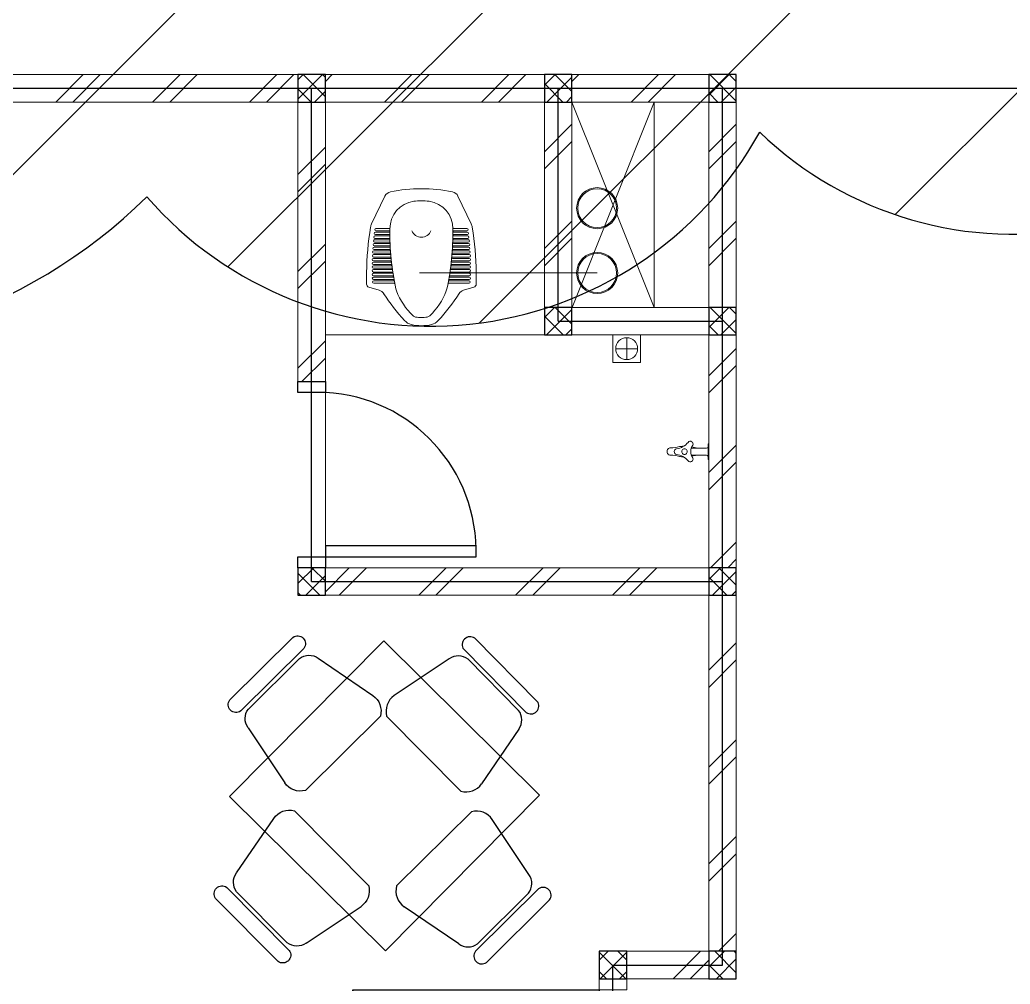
# Model space of a CAD drawing. Header units: millimetres. Extents: x -324 to 75, y -297 to 70.
# Drawn here: x -51.522 to -47.906, y 35.005 to 38.525 of the extents above; entities that cross this region are included whole.
import ezdxf

# ---------------------------------------------------------------- set-up
doc = ezdxf.new("R2010")
doc.units = ezdxf.units.MM
doc.layers.get('defpoints').update_dxf_attribs({"color": 1})
for name, color, linetype, lineweight in [('ars', 11, 'Continuous', 0), ('KOL', 1, 'Continuous', 30), ('KOLOM', 4, 'Continuous', 9), ('lan', 7, 'Continuous', 15), ('SANITAIR', 15, 'Continuous', 9), ('tem', 5, 'Continuous', 20), ('u', 6, 'Continuous', 20)]:
    doc.layers.add(name, color=color, linetype=linetype, lineweight=lineweight)
doc.layers.add('as', color=1, linetype='Continuous', plot=False)
doc.layers.add('FURNITURE', color=68, linetype='Continuous')
doc.layers.add('Kusen', color=30, linetype='Continuous')
doc.styles.add('ATTR', font='romans.shx', dxfattribs={"width": 0.8, "height": 0.56})

# ---------------------------------------------------------------- blocks, each defined once
blk = doc.blocks.new('KRAN ATAS')
for p, q in [((-0.0198, 0), (0, 0)), ((-0.0198, -0.0015), (-0.0198, 0)), ((0.0198, 0), (0, 0)), ((0.0198, -0.0015), (0.0198, 0)), ((-0.0193, -0.002), (0, -0.002)), ((-0.0087, -0.006), (-0.0087, -0.0441)), ((0.0193, -0.002), (0, -0.002)), ((0.0087, -0.006), (0.0087, -0.0441))]:
    blk.add_line(p, q)
for centre, radius, start, end in [((-0.0193, -0.0015), 0.0005, 180, 270), ((-0.0127, -0.006), 0.004, 0, 90), ((0.0127, -0.006), 0.004, 90, 180), ((0.0193, -0.0015), 0.0005, 270, 0), ((-0.0191, -0.047), 0.00682, 147.2603, 232.4214), ((-0.0188, -0.0464), 0.00682, 67.5786, 152.7397), ((0, -0.0187), 0.0268, 232.9628, 307.0372), ((0.0743, -0.0604), 0.0878, 163.7486, 168.4446), ((-0.0388, -0.0275), 0.03, 343.7486, 0), ((0.0388, -0.0275), 0.03, 180, 196.2514), ((-0.0743, -0.0604), 0.0878, 11.5554, 16.2514), ((0.0188, -0.0464), 0.00682, 27.2603, 112.4214), ((0.0191, -0.047), 0.00682, 307.5786, 32.7397), ((-0.0514, -0.0871), 0.0447, 7.4918, 50.9581), ((0.0743, -0.0604), 0.0878, 182.0552, 189.0251), ((-0.0892, -0.0965), 0.08, 0.3555, 16.2023), ((-0.0004, -0.0613), 0.0068, 86.5771, 273.4229), ((0.0004, -0.0613), 0.0068, 266.5771, 93.4229), ((0.0514, -0.0871), 0.0447, 129.0419, 172.5082), ((0.0892, -0.0965), 0.08, 163.7977, 179.6445), ((-0.0743, -0.0604), 0.0878, 350.9749, 357.9448), ((-0.0004, -0.0965), 0.0088, 176.8553, 272.6444), ((-0.0003, -0.0804), 0.00682, 187.5786, 272.7397), ((0.0003, -0.0804), 0.00682, 267.2603, 352.4214), ((0.0004, -0.0965), 0.0088, 267.3556, 3.1447)]:
    blk.add_arc(centre, radius, start, end)
blk = doc.blocks.new('AVOOR')
blk.add_lwpolyline([(-21.8185, -71.5914), (-21.9185, -71.5914), (-21.9185, -71.4914), (-21.8185, -71.4914)], close=True)
for points in [[(-21.8685, -71.5014), (-21.8685, -71.5814)], [(-21.9085, -71.5414), (-21.8285, -71.5414)]]:
    blk.add_lwpolyline(points)
blk.add_circle((-21.8685, -71.5414), 0.04)
blk = doc.blocks.new('CL J D')
for p, q in [((0.306, 0.1938), (0.3479, 0.1938)), ((0.3709, 0.1476), (0.3594, 0.1853)), ((0.0275, 0.1273), (0.1283, 0.1756)), ((0.145, 0.1598), (0.145, 0.1109)), ((0.1539, 0.1598), (0.1539, 0.1111)), ((0.1587, 0.1615), (0.1587, 0.1111)), ((0.1676, 0.1615), (0.1676, 0.1111)), ((0.1723, 0.1631), (0.1723, 0.1111)), ((0.1812, 0.1631), (0.1812, 0.1109)), ((0.186, 0.1645), (0.186, 0.1109)), ((0.1949, 0.1645), (0.1949, 0.1105)), ((0.1996, 0.1657), (0.1996, 0.1105)), ((0.2085, 0.1657), (0.2085, 0.11)), ((0.2133, 0.1667), (0.2133, 0.11)), ((0.2222, 0.1667), (0.2222, 0.1092)), ((0.2269, 0.1676), (0.2269, 0.1092)), ((0.2358, 0.1676), (0.2358, 0.1082)), ((0.2406, 0.1682), (0.2406, 0.1082)), ((0.2495, 0.1682), (0.2495, 0.107)), ((0.2542, 0.1687), (0.2542, 0.107)), ((0.2631, 0.1687), (0.2631, 0.1056)), ((0.2679, 0.169), (0.2679, 0.1056)), ((0.2768, 0.169), (0.2768, 0.104)), ((0.2815, 0.1692), (0.2815, 0.104)), ((0.2904, 0.1692), (0.2904, 0.1022)), ((0.2952, 0.1691), (0.2952, 0.1022)), ((0.3041, 0.1691), (0.3041, 0.1003)), ((0.3088, 0.1689), (0.3088, 0.1003)), ((0.3177, 0.1689), (0.3177, 0.0981)), ((0.3225, 0.1685), (0.3225, 0.0981)), ((0.3314, 0.1685), (0.3314, 0.0957)), ((0.3361, 0.1679), (0.3361, 0.0957)), ((0.345, 0.1679), (0.345, 0.093)), ((0.3314, -0.1809), (0.3314, -0.1081)), ((0.3361, -0.1803), (0.3361, -0.1081)), ((0.345, -0.1803), (0.345, -0.1055)), ((0.0275, -0.1398), (0.1283, -0.188)), ((0.145, -0.1722), (0.145, -0.1234)), ((0.1539, -0.1722), (0.1539, -0.1236)), ((0.1587, -0.174), (0.1587, -0.1236)), ((0.1676, -0.174), (0.1676, -0.1236)), ((0.1723, -0.1756), (0.1723, -0.1236)), ((0.1812, -0.1756), (0.1812, -0.1234)), ((0.186, -0.177), (0.186, -0.1234)), ((0.1949, -0.177), (0.1949, -0.123)), ((0.1996, -0.1782), (0.1996, -0.123)), ((0.2085, -0.1782), (0.2085, -0.1224)), ((0.2133, -0.1792), (0.2133, -0.1224)), ((0.2222, -0.1792), (0.2222, -0.1216)), ((0.2269, -0.18), (0.2269, -0.1216)), ((0.2358, -0.18), (0.2358, -0.1206)), ((0.2406, -0.1807), (0.2406, -0.1206)), ((0.2495, -0.1807), (0.2495, -0.1195)), ((0.2542, -0.1812), (0.2542, -0.1195)), ((0.2631, -0.1812), (0.2631, -0.1181)), ((0.2679, -0.1815), (0.2679, -0.1181)), ((0.2768, -0.1815), (0.2768, -0.1165)), ((0.2815, -0.1816), (0.2815, -0.1165)), ((0.2904, -0.1816), (0.2904, -0.1147)), ((0.2952, -0.1816), (0.2952, -0.1147)), ((0.3041, -0.1816), (0.3041, -0.1127)), ((0.3088, -0.1813), (0.3088, -0.1127)), ((0.3177, -0.1813), (0.3177, -0.1105)), ((0.3225, -0.1809), (0.3225, -0.1105)), ((0.3709, -0.16), (0.3594, -0.1977)), ((0.306, -0.2062), (0.3479, -0.2062))]:
    blk.add_line(p, q)
for centre, radius, start, end in [((0.3183, -0.8979), 1.0917, 90.6447, 99.3564), ((0.3479, 0.1818), 0.012, 16.9837, 90), ((0.1462, 0.1381), 0.0415, 97.4366, 115.5884), ((0.1495, 0.1598), 0.00445, 0, 180), ((0.1631, 0.1615), 0.00445, 0, 180), ((0.1768, 0.1631), 0.00445, 0, 180), ((0.1904, 0.1645), 0.00445, 0, 180), ((0.2041, 0.1657), 0.00445, 0, 180), ((0.2177, 0.1667), 0.00445, 0, 180), ((0.2314, 0.1676), 0.00445, 0, 180), ((0.245, 0.1682), 0.00445, 0, 180), ((0.2587, 0.1687), 0.00445, 0, 180), ((0.2723, 0.169), 0.00445, 0, 180), ((0.286, 0.1692), 0.00445, 0, 180), ((0.2996, 0.1691), 0.00445, 0, 180), ((0.3133, 0.1689), 0.00445, 0, 180), ((0.3269, 0.1685), 0.00445, 0, 180), ((0.3406, 0.1679), 0.00445, 0, 180), ((0.3992, 0.1563), 0.0297, 196.9837, 236.587), ((0.0403, 0.1006), 0.0297, 115.5884, 167.907), ((0.1458, 0.0077), 0.1009, 89.3646, 171.9631), ((0.1427, 0.1109), 0.00237, 271.7186, 0), ((0.1639, -0.8282), 0.9369, 77.6038, 91.0419), ((0.1563, 0.1111), 0.00237, 180, 0), ((0.17, 0.1111), 0.00237, 180, 0), ((0.1836, 0.1109), 0.00237, 180, 0), ((0.1973, 0.1105), 0.00237, 180, 0), ((0.2109, 0.11), 0.00237, 180, 0), ((0.2246, 0.1092), 0.00237, 180, 0), ((-0.0629, -0.5443), 0.8096, 47.7542, 56.587), ((0.5098, 0), 0.5098, 167.907, 180.7001), ((0.2382, 0.1082), 0.00237, 180, 0), ((0.2519, 0.107), 0.00237, 180, 0), ((0.2655, 0.1056), 0.00237, 180, 0), ((0.2792, 0.104), 0.00237, 180, 0), ((0.2928, 0.1022), 0.00237, 180, 0), ((0.3064, 0.1003), 0.00237, 180, 0), ((0.3201, 0.0981), 0.00237, 180, 0), ((0.3337, 0.0957), 0.00237, 180, 0), ((0.3474, 0.093), 0.00237, 180, 258.7357), ((0.3518, 0.0291), 0.0593, 68.9695, 77.1263), ((0.2831, -0.1497), 0.2509, 43.8785, 68.9695), ((0.4495, 0.0199), 0.0475, 13.4838, 47.7542), ((0.1995, 0.0001), 0.1551, 171.9445, 182.3259), ((0.1409, -0.0052), 0.0359, 358.3993, 69.7102), ((0.4511, 0.0118), 0.0178, 9.3054, 43.8785), ((0.3402, -0.0063), 0.1302, 0.0418, 9.3054), ((0.3402, -0.0063), 0.1598, 0.034, 13.4838), ((0.5098, -0.0125), 0.5098, 179.2999, 192.093), ((0.1995, -0.0125), 0.1551, 177.6741, 188.0555), ((0.1458, -0.0202), 0.1009, 188.0369, 270.6354), ((0.1409, -0.0072), 0.0359, 290.2898, 1.6007), ((0.4511, -0.0243), 0.0178, 316.1215, 350.6946), ((0.3402, -0.0061), 0.1302, 350.6946, 359.9582), ((0.3402, -0.0061), 0.1598, 346.5162, 359.966), ((0.2831, 0.1372), 0.2509, 291.0305, 316.1215), ((-0.0629, 0.5318), 0.8096, 303.413, 312.2458), ((0.4495, -0.0323), 0.0475, 312.2458, 346.5162), ((0.1639, 0.8157), 0.9369, 268.9581, 282.3962), ((0.3201, -0.1105), 0.00237, 0, 180), ((0.3337, -0.1081), 0.00237, 0, 180), ((0.3474, -0.1055), 0.00237, 101.2643, 180), ((0.3518, -0.0415), 0.0593, 282.8737, 291.0305), ((0.0403, -0.113), 0.0297, 192.093, 244.4116), ((0.1427, -0.1234), 0.00237, 0, 88.2814), ((0.1563, -0.1236), 0.00237, 0, 180), ((0.17, -0.1236), 0.00237, 0, 180), ((0.1836, -0.1234), 0.00237, 0, 180), ((0.1973, -0.123), 0.00237, 0, 180), ((0.2109, -0.1224), 0.00237, 0, 180), ((0.2246, -0.1216), 0.00237, 0, 180), ((0.2382, -0.1206), 0.00237, 0, 180), ((0.2519, -0.1195), 0.00237, 0, 180), ((0.2655, -0.1181), 0.00237, 0, 180), ((0.2792, -0.1165), 0.00237, 0, 180), ((0.2928, -0.1147), 0.00237, 0, 180), ((0.3064, -0.1127), 0.00237, 0, 180), ((0.3992, -0.1687), 0.0297, 123.413, 163.0163), ((0.1495, -0.1722), 0.00445, 180, 0), ((0.1631, -0.174), 0.00445, 180, 0), ((0.1768, -0.1756), 0.00445, 180, 0), ((0.1904, -0.177), 0.00445, 180, 0), ((0.2041, -0.1782), 0.00445, 180, 0), ((0.2177, -0.1792), 0.00445, 180, 0), ((0.2314, -0.18), 0.00445, 180, 0), ((0.245, -0.1807), 0.00445, 180, 0), ((0.3406, -0.1803), 0.00445, 180, 0), ((0.1462, -0.1506), 0.0415, 244.4116, 262.5634), ((0.3183, 0.8854), 1.0917, 260.6436, 269.3553), ((0.2587, -0.1812), 0.00445, 180, 0), ((0.2723, -0.1815), 0.00445, 180, 0), ((0.286, -0.1816), 0.00445, 180, 0), ((0.2996, -0.1816), 0.00445, 180, 0), ((0.3133, -0.1813), 0.00445, 180, 0), ((0.3269, -0.1809), 0.00445, 180, 0), ((0.3479, -0.1942), 0.012, 270, 343.0163)]:
    blk.add_arc(centre, radius, start, end)
blk = doc.blocks.new('P.60')
at = {"layer": 'Kusen'}
for points in [[(1472.8348, 997.5354), (1472.8748, 997.5354), (1472.8748, 997.4354), (1472.8348, 997.4354)], [(1473.4748, 997.5354), (1473.5148, 997.5354), (1473.5148, 997.4354), (1473.4748, 997.4354)], [(1472.8748, 996.8854), (1472.9148, 996.8854), (1472.9148, 997.4354), (1472.8748, 997.4354)]]:
    blk.add_lwpolyline(points, close=True, dxfattribs=at)
blk.add_arc((1472.8948, 997.4658), 0.5808, 268.0266, 356.9943, dxfattribs=at)
blk = doc.blocks.new('P-90')
at = {"layer": 'Kusen'}
blk.add_lwpolyline([(374.6908, -21.5979), (374.7408, -21.5979), (374.7408, -22.4979), (374.6908, -22.4979)], close=True, dxfattribs=at)
at = {"layer": 'Kusen', "lineweight": 9}
for points in [[(373.8008, -22.4979), (373.8408, -22.4979), (373.8408, -22.5979), (373.8008, -22.5979)], [(374.7408, -22.4979), (374.7808, -22.4979), (374.7808, -22.5979), (374.7408, -22.5979)]]:
    blk.add_lwpolyline(points, close=True, dxfattribs=at)
at = {"layer": 'Kusen'}
blk.add_arc((374.7408, -22.4979), 0.9, 90, 180, dxfattribs=at)
blk = doc.blocks.new('Manager Chair')
for p, q in [((6.793595, 0), (-6.793595, 0)), ((6.793595, -2.40006), (-6.793595, -2.40006)), ((5.764665, -3), (-5.250155, -3)), ((-7.308135, -5), (-9.242845, -14.93924)), ((7.82266, -5), (9.757352, -14.93924)), ((-7.822645, -18), (8.337156, -18))]:
    blk.add_line(p, q)
for centre, radius, start, end in [((-6.608415, -1.20003), 1.214231, 98.77222, 261.2278), ((6.608435, -1.20003), 1.214228, 278.7714, 81.22861), ((-4.915795, -5.40289), 2.426032, 97.92188, 170.4409), ((5.430285, -5.40292), 2.42607, 9.559852, 82.07782), ((-6.352795, -15.45813), 2.936262, 169.8216, 239.9611), ((6.867295, -15.45813), 2.936262, 300.0388, 10.17842)]:
    blk.add_arc(centre, radius, start, end)
at = {"style": 'ATTR', "width": 0.8, "flags": 9}
blk.add_attdef('ESTCODE', (0, 0), '', height=0.003816, dxfattribs=at)
blk = doc.blocks.new('mj makan')
blk.add_lwpolyline([(-0.0055, 1.1314), (0.5629, 0.5684), (0, 0), (-0.5684, 0.5629)], close=True)
for p, xscale, yscale, zscale, rotation in [((-0.4923, 1.0685), -0.02383953608250516, 0.02383953608250516, 0.02383953608250516, 44.72219960516194), ((0.4614, 1.0156), -0.02383953608250517, 0.02383953608250517, 0.02383953608250517, 314.7221996051619)]:
    blk.add_blockref('Manager Chair', p, dxfattribs=dict(xscale=xscale, yscale=yscale, zscale=zscale, rotation=rotation))
at = {"extrusion": (0, 0, -1)}
for p, xscale, yscale, zscale, rotation in [((-0.457, 0.1222), -0.02383953608250516, 0.02383953608250516, -0.02383953608250516, 135.277800394838), ((0.4971, 0.0786), -0.0238395360825052, 0.0238395360825052, -0.0238395360825052, 225.2778003948382)]:
    blk.add_blockref('Manager Chair', p, dxfattribs=dict(at, xscale=xscale, yscale=yscale, zscale=zscale, rotation=rotation))
blk = doc.blocks.new('K 10.10')
at = {"layer": 'ars'}
h = blk.add_hatch(dxfattribs=at)
h.set_pattern_fill('_USER', color=256, scale=0.05, angle=45, double=1, pattern_type=0)
h.set_pattern_definition([(45, (0, 0), (-0.035355339, 0.035355339), []), (135, (0, 0), (-0.035355339, -0.035355339), [])])
h.paths.add_polyline_path([(1560.5383, 1380.4069), (1560.6383, 1380.4069), (1560.6383, 1380.5069), (1560.5383, 1380.5069)])
at = {"layer": 'KOL'}
blk.add_lwpolyline([(1560.5383, 1380.4069), (1560.6383, 1380.4069), (1560.6383, 1380.5069), (1560.5383, 1380.5069)], close=True, dxfattribs=at)
blk = doc.blocks.new('typikal-1a')
at = {"layer": 'ars'}
for centre, radius in [((5.526, 5.0422), 0.075), ((5.526, 5.0422), 0.071), ((5.7625, 5.0422), 0.075), ((5.7625, 5.0422), 0.071)]:
    blk.add_circle(centre, radius, dxfattribs=at)
at = {"layer": 'as'}
for p, q in [((3, 5.1), (3, 5.5)), ((3, 5.5), (6.2, 5.5)), ((4.4, 4), (4.4, 5.5)), ((5.35, 4.9), (5.35, 5.5)), ((1.9, 5.1), (3, 5.1)), ((5.35, 4.9), (6.2, 4.9)), ((4.4, 4), (6.2, 4))]:
    blk.add_line(p, q, dxfattribs=at)
at = {"layer": 'lan'}
for p, q in [((5.3, 4.85), (5.3, 4.05)), ((5.09, 4.05), (4.53, 4.05))]:
    blk.add_line(p, q, dxfattribs=at)
at = {"layer": 'tem'}
for points in [[(3.05, 5.55), (4.35, 5.55), (4.35, 5.45), (3.05, 5.45)], [(4.45, 5.55), (5.3, 5.55), (5.3, 5.45), (4.45, 5.45)], [(6.15, 5.55), (5.4, 5.55), (5.4, 5.45), (6.15, 5.45)], [(2.95, 5.45), (3.05, 5.45), (3.05, 5.15), (2.95, 5.15)], [(4.45, 5.45), (4.35, 5.45), (4.35, 4.05), (4.45, 4.05)], [(5.4, 5.45), (5.3, 5.45), (5.3, 4.95), (5.4, 4.95)], [(6.15, 4.95), (6.25, 4.95), (6.25, 5.45), (6.15, 5.45)], [(5.4, 4.85), (6.15, 4.85), (6.15, 4.95), (5.4, 4.95)], [(6.15, 4.85), (6.25, 4.85), (6.25, 4.05), (6.15, 4.05)], [(5.13, 3.95), (6.15, 3.95), (6.15, 4.05), (5.13, 4.05)], [(6.15, 3.95), (6.25, 3.95), (6.25, 2.85), (6.15, 2.85)]]:
    blk.add_lwpolyline(points, close=True, dxfattribs=at)
at = {"layer": 'u'}
for points in [[(6.15, 5.25), (5.3996, 4.9505)], [(6.15, 4.95), (5.4, 5.25)], [(6.15, 5.25), (5.4, 5.25)], [(5.526, 5.0422), (5.526, 4.3936)]]:
    blk.add_lwpolyline(points, dxfattribs=at)
at = {"layer": 'FURNITURE', "xscale": -1, "rotation": 180}
blk.add_blockref('mj makan', (3.6205, 4.8319), dxfattribs=at)
at = {"layer": 'KOLOM', "extrusion": (0, 0, -1), "zscale": -1}
for p in [(-1563.5883, -1374.9569), (-1564.9883, -1374.9569), (-1565.9383, -1374.9569), (-1566.7883, -1374.9569), (-1563.5883, -1375.3569), (-1565.9383, -1375.5569), (-1566.7883, -1375.5569), (-1564.9883, -1376.4569), (-1566.7883, -1376.4569)]:
    blk.add_blockref('K 10.10', p, dxfattribs=at)
at = {"layer": 'Kusen', "xscale": -1, "rotation": 180}
for name, p in [('P-90', (-371.8308, -17.4479)), ('P.60', (-1468.3848, 1001.4854))]:
    blk.add_blockref(name, p, dxfattribs=at)
at = {"layer": 'SANITAIR', "extrusion": (0, 0, -1), "xscale": -1.450644103627577, "yscale": 1.450644103627577, "zscale": -1.450644103627577, "rotation": 359.9613440846884}
blk.add_blockref('KRAN ATAS', (-4.874, 5.45), dxfattribs=at)
at = {"layer": 'SANITAIR'}
blk.add_blockref('AVOOR', (27.1181, 76.6914), dxfattribs=at)
at = {"layer": 'SANITAIR', "extrusion": (0, 0, -1), "zscale": -1}
blk.add_blockref('CL J D', (-5.8335, 4.4068), dxfattribs=at)
blk = doc.blocks.new('A-2')
at = {"layer": 'ars'}
h = blk.add_hatch(dxfattribs=at)
h.set_pattern_fill('TEMBOK', color=256, scale=0.25)
h.set_pattern_definition([(45, (-3.585, 27.69455), (-0.1767767, 0.1767767), []), (45, (-3.5225, 27.69455), (-0.1767767, 0.1767767), [])])
h.paths.add_polyline_path([(2.11, 40.4695), (1.01, 40.4695), (1.01, 40.5695), (2.11, 40.5695)])
h = blk.add_hatch(dxfattribs=at)
h.set_pattern_fill('TEMBOK', color=256, scale=0.25)
h.set_pattern_definition([(45, (-2.385, 27.69454), (-0.1767767, 0.1767767), []), (45, (-2.3225, 27.69454), (-0.1767767, 0.1767767), [])])
h.paths.add_polyline_path([(3.01, 40.4695), (2.21, 40.4695), (2.21, 40.5695), (3.01, 40.5695)])
h = blk.add_hatch(dxfattribs=at)
h.set_pattern_fill('TEMBOK', color=256, scale=0.25)
h.set_pattern_definition([(45, (-1.485, 27.69454), (-0.1767767, 0.1767767), []), (45, (-1.4225, 27.69454), (-0.1767767, 0.1767767), [])])
h.paths.add_polyline_path([(3.61, 40.4695), (3.11, 40.4695), (3.11, 40.5695), (3.61, 40.5695)])
h = blk.add_hatch(dxfattribs=at)
h.set_pattern_fill('TEMBOK', color=256, scale=0.25)
h.set_pattern_definition([(45, (-5.14016, -16.37545), (-0.1767767, 0.1767767), []), (45, (-5.07766, -16.37545), (-0.1767767, 0.1767767), [])])
h.paths.add_polyline_path([(2.11, 39.4495), (2.21, 39.4495), (2.21, 40.4695), (2.11, 40.4695)])
h = blk.add_hatch(dxfattribs=at)
h.set_pattern_fill('TEMBOK', color=256, scale=0.25)
h.set_pattern_definition([(45, (-4.24016, -16.64545), (-0.1767767, 0.1767767), []), (45, (-4.17766, -16.64545), (-0.1767767, 0.1767767), [])])
h.paths.add_polyline_path([(3.01, 39.7195), (3.11, 39.7195), (3.11, 40.4695), (3.01, 40.4695)])
h = blk.add_hatch(dxfattribs=at)
h.set_pattern_fill('TEMBOK', color=256, scale=0.25)
h.set_pattern_definition([(45, (-3.64016, -16.64545), (-0.1767767, 0.1767767), []), (45, (-3.57766, -16.64545), (-0.1767767, 0.1767767), [])])
h.paths.add_polyline_path([(3.61, 39.7195), (3.71, 39.7195), (3.71, 40.4695), (3.61, 40.4695)])
h = blk.add_hatch(dxfattribs=at)
h.set_pattern_fill('TEMBOK', color=256, scale=0.25)
h.set_pattern_definition([(45, (-3.64016, -15.69545), (-0.1767767, 0.1767767), []), (45, (-3.57766, -15.69545), (-0.1767767, 0.1767767), [])])
h.paths.add_polyline_path([(3.61, 38.7695), (3.71, 38.7695), (3.71, 39.6195), (3.61, 39.6195)])
h = blk.add_hatch(dxfattribs=at)
h.set_pattern_fill('TEMBOK', color=256, scale=0.25)
h.set_pattern_definition([(45, (-2.385, 23.29455), (-0.1767767, 0.1767767), []), (45, (-2.3225, 23.29455), (-0.1767767, 0.1767767), [])])
h.paths.add_polyline_path([(3.61, 38.7695), (2.21, 38.7695), (2.21, 38.6695), (3.61, 38.6695)])
h = blk.add_hatch(dxfattribs=at)
h.set_pattern_fill('TEMBOK', color=256, scale=0.25)
h.set_pattern_definition([(45, (-3.64016, -14.29545), (-0.1767767, 0.1767767), []), (45, (-3.57766, -14.29545), (-0.1767767, 0.1767767), [])])
h.paths.add_polyline_path([(3.61, 37.3695), (3.71, 37.3695), (3.71, 38.6695), (3.61, 38.6695)])
h = blk.add_hatch(dxfattribs=at)
h.set_pattern_fill('TEMBOK', color=256, scale=0.25)
h.set_pattern_definition([(45, (-1.485, 24.69455), (-0.1767767, 0.1767767), []), (45, (-1.4225, 24.69455), (-0.1767767, 0.1767767), [])])
h.paths.add_polyline_path([(3.61, 37.3695), (3.31, 37.3695), (3.31, 37.2695), (3.61, 37.2695)])
at = {"layer": 'as'}
for p, q in [((-1.84, 40.5195), (11.26, 40.5195)), ((3.66, 37.8095), (3.66, 40.5195))]:
    blk.add_line(p, q, dxfattribs=at)
at = {"layer": 'lan', "xscale": -1, "rotation": 270}
blk.add_blockref('typikal-1a', (-1.84, 34.3195), dxfattribs=at)

msp = doc.modelspace()

# ---------------------------------------------------------------- hatches: boundary and pattern name
at = {"layer": 'defpoints'}
h = msp.add_hatch(dxfattribs=at)
h.set_pattern_fill('ANSI31', color=2, scale=0.25, style=0)
h.set_pattern_definition([(45, (294.6082, -9.8927), (-0.561266, 0.561266), [])])
edge = h.paths.add_edge_path()
edge.add_arc((-46.5158, 46.6049), 1.0368, 354.7111, 464.7111)
edge.add_arc((-48.793, 46.7236), 2.1995, 23.6999, 133.6999)
edge.add_arc((-51.5965, 47.1809), 1.7123, 41.4231, 151.4231)
edge.add_arc((-53.6755, 47.2756), 0.925, 51.5431, 161.5431)
edge.add_arc((-53.676, 45.8149), 1.9606, 116.5656, 226.5656)
edge.add_arc((-54.3118, 43.4576), 1.1742, 127.3394, 237.3394)
edge.add_arc((-54.0371, 41.3805), 1.4177, 129.8483, 239.8483)
edge.add_arc((-53.8308, 39.5116), 1.1211, 144.9995, 254.9995)
edge.add_arc((-52.3975, 39.2262), 1.8991, 204.8334, 314.8334)
edge.add_arc((-50.022, 38.7807), 1.3735, 221.0037, 331.0037)
edge.add_arc((-47.892, 39.0866), 1.3441, 226.3001, 336.3001)
edge.add_arc((-45.8366, 39.7084), 1.4249, 234.6377, 344.6377)
edge.add_arc((-45.4808, 40.8686), 1.8443, 303.5108, 413.5108)
edge.add_arc((-46.3895, 44.0455), 2.6252, 319.8094, 429.8094)

# ---------------------------------------------------------------- linework, layer by layer
at = {"layer": 'defpoints', "color": 2}
msp.add_lwpolyline([(-45.4834, 46.5094, 0.520567), (-46.779, 47.6077, 0.520567), (-50.3126, 48.3138, 0.520567), (-53.1002, 48, 0.520567), (-54.5529, 47.5685, 0.520567), (-55.024, 44.3911, 0.520567), (-54.9455, 42.469, 0.520567), (-54.7492, 40.1546, 0.520567), (-54.121, 38.4287, 0.520567), (-51.0586, 37.8795, 0.520567), (-48.8207, 38.1148, 0.520567), (-46.6613, 38.5463, 0.520567), (-44.4626, 39.3309, 0.520567), (-44.3841, 42.3513, 0.520567)], format="xyb", close=True, dxfattribs=at)

# ---------------------------------------------------------------- block references
at = {"layer": 'defpoints'}
msp.add_blockref('A-2', (-52.6163, -2.2441), dxfattribs=at)

doc.saveas('drawing.dxf')
